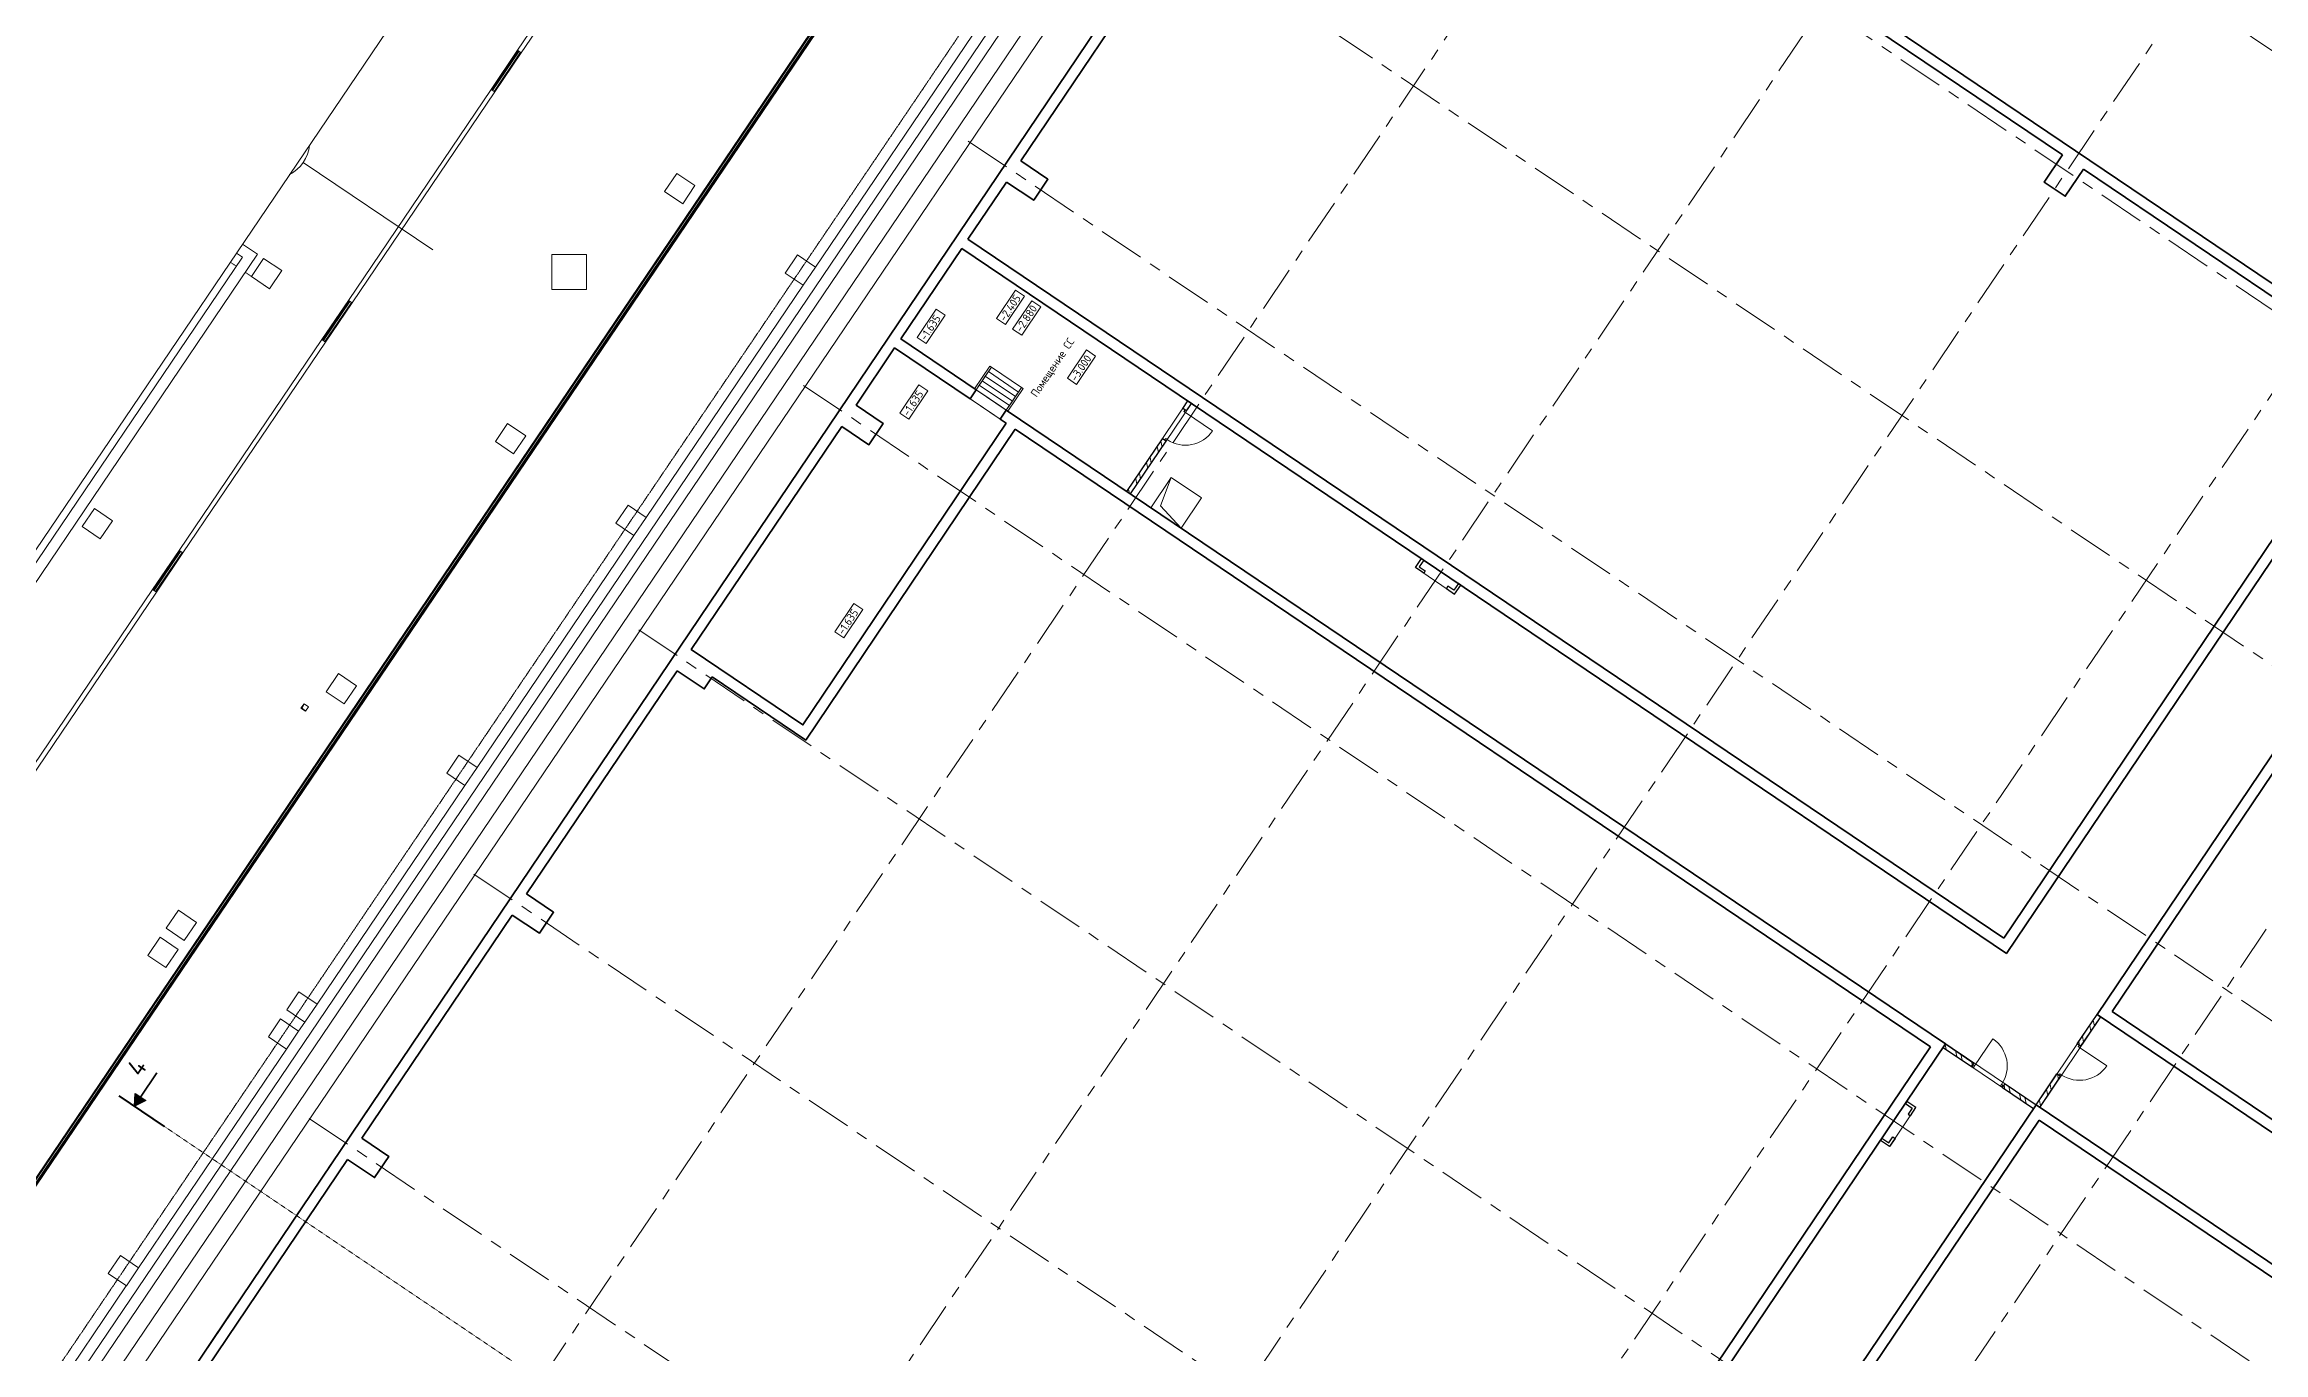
# Model space of a CAD drawing. Header units: millimetres. Extents: x -813692 to 807431, y 0 to 1813163.
# Drawn here: x 34238 to 95251, y 911334 to 947289 of the extents above; entities that cross this region are included whole.
import ezdxf

# ---------------------------------------------------------------- set-up
doc = ezdxf.new("R2010")
doc.units = ezdxf.units.MM
for name, pattern in [('__Линия сетки__ш12_5 п3_0 ш3_0 п3_0_', [21.5, 12.5, -3, 3, -3]), ('KRST_Штрих__ш0_5 п0_5_', [1.0584, 0.5292, -0.5292]), ('Линия сетки', [22.225, 12.7, -3.175, 3.175, -3.175])]:
    doc.linetypes.add(name, pattern=pattern)
for name, color, linetype, lineweight in [('A-ANNO-DIMS', 7, 'Continuous', 9), ('KR_0.2', 252, 'Continuous', 20), ('KR_0.35', 252, 'Continuous', 35), ('S-GRID', 252, 'Continuous', 9), ('АР_двери', 252, 'Continuous', 0), ('АР_кирпич120', 252, 'Continuous', 30), ('АР_кирпичные перегородки 120', 252, 'Continuous', 30), ('АР_монолит', 252, 'Continuous', 50), ('АР_Отметка на плане', 252, 'Continuous', 15), ('АР_Площади', 252, 'Continuous', 0), ('АР_тонкая линия', 252, 'Continuous', 5)]:
    doc.layers.add(name, color=color, linetype=linetype, lineweight=lineweight)
doc.layers.add('АР_названия помещений', color=252, linetype='Continuous', lineweight=5, plot=False)
doc.layers.add('АР_обшивка коробов', color=252, linetype='Continuous')
doc.layers.add('Ар_разрез секция В', color=252, linetype='Continuous')
doc.styles.add('GOST 2.304', font='')
doc.styles.add('ISOCPEUR_1', font='isocpeur.ttf', dxfattribs={"height": 200})
doc.styles.get('GOST 2.304').set_extended_font_data('GOST Common')
doc.dimstyles.new('М-200', dxfattribs={"dimtxt": 400, "dimasz": 160, "dimexe": 200, "dimexo": 400, "dimgap": 50, "dimtad": 1, "dimdec": 0, "dimzin": 0, "dimdsep": 46, "dimtxsty": 'GOST 2.304', "dimblk": 'ARCHTICK', "dimcen": 180, "dimdle": 200, "dimadec": 0, "dimazin": 0, "dimtfac": 1, "dimtdec": 0, "dimtmove": 1, "dimatfit": 0, "dimfxl": 1, "dimtolj": 1, "dimtzin": 0, "dimarcsym": 0})
pattern_1 = [(101, (-1241.95, 1181845.07), (-368.1102, -71.55337), []), (101, (-1143.1, 1181991.62), (-368.1102, -71.55337), [])]

# ---------------------------------------------------------------- blocks, each defined once
blk = doc.blocks.new('КР_подвал')
at = {"layer": 'KR_0.2', "ltscale": 200}
blk.add_lwpolyline([(297875, 153362), (298043, 153611), (297214, 154170), (297046, 153921)], close=True, dxfattribs=at)
at = {"layer": 'KR_0.35', "ltscale": 200}
for points in [[(251583, 91527), (307390, 174265), (377983, 126649), (322176, 43911)], [(298440, 160459), (302578, 166594)], [(320943, 164761), (327078, 160623)], [(327078, 160623), (326575, 159877), (327155, 159486), (327658, 160232)], [(296987, 158304), (298049, 159879)], [(298049, 159879), (298795, 159376), (299187, 159956), (298440, 160459)], [(327658, 160232), (333793, 156094)], [(295141, 155568), (296819, 158055)], [(325545, 138679), (296819, 158055)], [(325464, 139095), (296987, 158304)], [(293911, 153744), (294973, 155319)], [(297046, 153921), (294973, 155319)], [(297214, 154170), (295141, 155568)], [(335949, 154640), (325464, 139095)], [(336198, 154472), (325545, 138679)], [(297046, 153921), (297214, 154170)], [(289382, 147029), (292449, 144960), (298041, 153250)], [(289382, 147029), (293520, 153164)], [(293520, 153164), (294266, 152660), (294657, 153241), (293911, 153744)], [(297875, 153362), (298043, 153611)], [(298041, 153250), (297875, 153362)], [(323867, 136192), (298043, 153611)], [(289960, 146277), (292530, 144543), (298290, 153082)], [(323451, 136111), (298290, 153082)], [(338685, 152794), (328032, 137001)], [(338933, 152627), (328449, 137082)], [(284852, 140314), (288990, 146448)], [(288990, 146448), (289736, 145945), (289960, 146277)], [(280323, 133598), (284461, 139733)], [(284461, 139733), (285207, 139230), (285598, 139810), (284852, 140314)], [(352779, 120309), (328032, 137001)], [(352698, 120726), (328449, 137082)], [(323451, 136111), (284699, 78659)], [(323867, 136192), (284780, 78242)], [(326354, 134514), (283073, 70347)], [(351101, 117822), (326354, 134514)], [(326435, 134098), (283489, 70428)], [(350685, 117741), (326435, 134098)], [(275793, 126883), (279931, 133018)], [(279931, 133018), (280677, 132515), (281069, 133095), (280323, 133598)]]:
    blk.add_lwpolyline(points, dxfattribs=at)
blk = doc.blocks.new('_ArchTick')
at = {"color": 0, "linetype": 'ByBlock', "const_width": 0.15}
blk.add_lwpolyline([(-0.5, -0.5), (0.5, 0.5)], dxfattribs=at)
blk = doc.blocks.new('*D32')
at = {"layer": 'A-ANNO-DIMS', "color": 0, "lineweight": -2, "transparency": 16777216}
for p, q in [((-74081, -48815), (-73969, -48650)), ((-66976, -53125), (-74023, -48372)), ((-67366, -53345), (-67254, -53179))]:
    blk.add_line(p, q, dxfattribs=at)
at = {"layer": 'Defpoints', "color": 0, "lineweight": 30, "transparency": 16777216}
for p in [(-73857, -48484), (-73857, -48484), (-67142, -53013)]:
    blk.add_point(p, dxfattribs=at)
at = {"layer": 'A-ANNO-DIMS', "color": 0, "lineweight": -2, "transparency": 16777216, "xscale": 160, "yscale": 160, "zscale": 160}
for p, rotation in [((-73857, -48484), 145.9999990259534), ((-67142, -53013), 325.9999990259533)]:
    blk.add_blockref('_ArchTick', p, dxfattribs=dict(at, rotation=rotation))
at = {"layer": 'A-ANNO-DIMS', "color": 0, "transparency": 16777216, "insert": (-70360, -50541), "char_height": 400, "attachment_point": 5, "rotation": 326, "style": 'GOST 2.304'}
blk.add_mtext('\\A1;8100', dxfattribs=at)
blk = doc.blocks.new('Д-1000-ОП-П')
at = {"layer": 'АР_двери'}
for points in [[(-1699.5, -550), (-1699.5, 350)], [(-1699.5, -550), (-1749.5, -550), (-1749.5, -600), (-1699.5, -600), (-1699.5, -550)], [(-749.5, -550), (-799.5, -550), (-799.5, -600), (-749.5, -600), (-749.5, -550)]]:
    blk.add_lwpolyline(points, dxfattribs=at)
blk.add_arc((-1699.5, -550), 900, 0, 90, dxfattribs=at)
blk = doc.blocks.new('разрез 4-4')
at = {"layer": 'Ар_разрез секция В'}
h = blk.add_hatch(color=256, dxfattribs=at)
h.dxf.hatch_style = 1
h.paths.add_polyline_path([(2400, 867), (2110, 1063), (2085, 714)])
at = {"layer": 'Ар_разрез секция В', "lineweight": 35}
blk.add_lwpolyline([(2255, 965), (2702, 1628)], dxfattribs=at)
at = {"layer": 'Ар_разрез секция В', "lineweight": 40}
blk.add_lwpolyline([(2914, 154), (1671, 993)], dxfattribs=at)
at = {"layer": 'Ар_разрез секция В'}
blk.add_lwpolyline([(2400, 867), (2085, 714), (2110, 1063), (2400, 867)], dxfattribs=at)
at = {"layer": 'Ар_разрез секция В', "linetype": 'KRST_Штрих__ш0_5 п0_5_', "lineweight": 0, "ltscale": 10}
blk.add_lwpolyline([(2914, 154), (83908, -54477)], dxfattribs=at)
at = {"layer": 'Ар_разрез секция В', "insert": (2046, 1628), "char_height": 500, "width": 15970.09, "attachment_point": 4, "rotation": 56, "style": 'ISOCPEUR_1'}
blk.add_mtext('\\A1;4', dxfattribs=at)
blk = doc.blocks.new('Оси200')
at = {"layer": 'S-GRID', "linetype": 'Линия сетки', "ltscale": 100}
for p, q in [((-92818.9, -33139.6), (-152775.7, -122029.4)), ((-86103.7, -37669.1), (-146060.5, -126558.8)), ((-98298.7, -39117.8), (-20269.3, -91749.3)), ((-79388.5, -42198.6), (-139345.3, -131088.3)), ((-102828.1, -45833), (-24798.8, -98464.5)), ((-72673.3, -46728), (-132630.1, -135617.8)), ((-65958.1, -51257.5), (-125914.9, -140147.2)), ((-107357.6, -52548.2), (-29328.3, -105179.7)), ((-107357.6, -52548.2), (-29328.2, -105179.7)), ((-59242.8, -55787), (-119199.7, -144676.7)), ((-111887.1, -59263.4), (-33857.7, -111894.9)), ((-116416.5, -65978.6), (-38387.2, -118610.1)), ((-120946, -72693.8), (-42916.6, -125325.3)), ((-125475.4, -79409), (-47446.1, -132040.5))]:
    blk.add_line(p, q, dxfattribs=at)
at = {"layer": 'A-ANNO-DIMS'}
dim = blk.add_aligned_dim(p1=(-67142.3, -53013.2), p2=(-73857.5, -48483.7), distance=0, dimstyle='М-200', dxfattribs=at)
dim.commit()
dim.dimension.update_dxf_attribs({"geometry": '*D32', "text_midpoint": (-70360.1, -50541.2)})

msp = doc.modelspace()

# ---------------------------------------------------------------- hatches: boundary and pattern name
at = {"layer": 'АР_кирпичные перегородки 120', "lineweight": 0}
h = msp.add_hatch(dxfattribs=at)
h.set_pattern_fill('ANSI32', color=256, scale=1000, angle=56)
h.set_pattern_definition(pattern_1)
edge = h.paths.add_edge_path()
edge.add_line((65777.9, 937421), (65638.2, 937213.9))
edge.add_line((65638.2, 937213.9), (65538.7, 937281))
edge.add_line((65538.7, 937281), (65678.4, 937488.1))
edge.add_line((65678.4, 937488.1), (65777.9, 937421))
h = msp.add_hatch(dxfattribs=at)
h.set_pattern_fill('ANSI32', color=256, scale=1000, angle=56)
h.set_pattern_definition(pattern_1)
edge = h.paths.add_edge_path()
edge.add_line((64099.9, 934934.4), (64000.5, 935001.6))
edge.add_line((64000.5, 935001.6), (64979, 936452.3))
edge.add_line((64979, 936452.3), (65079, 936384.9))
edge.add_line((65079, 936384.9), (64100.3, 934933.9))
h = msp.add_hatch(dxfattribs=at)
h.set_pattern_fill('ANSI32', color=256, scale=1000, angle=56)
h.set_pattern_definition(pattern_1)
h.paths.add_polyline_path([(86508.6, 919819.3), (86441.5, 919719.9), (87220.8, 919194.2), (87287.9, 919293.7)])
h.paths.add_polyline_path([(88141.8, 918717.7), (88074.7, 918618.3), (88928.6, 918042.3), (88995.7, 918141.8)])
h.paths.add_polyline_path([(89668.5, 918924.6), (89570, 918993.2), (88995.7, 918141.8), (89095.2, 918074.7)])
h.paths.add_polyline_path([(90772.8, 920561.8), (90673.3, 920628.9), (90127, 919819), (90177.5, 919784.9), (90179.2, 919787.4), (90220.6, 919759.4), (90226.5, 919751.9)])

# ---------------------------------------------------------------- linework, layer by layer
at = {"layer": 'АР_кирпич120'}
for p, q in [((65538.7, 937281), (65678.6, 937488.2)), ((65638.2, 937213.9), (65778.1, 937421.1)), ((64000.5, 935001.6), (64979.3, 936452.1)), ((64099.9, 934934.4), (65078.8, 936385))]:
    msp.add_line(p, q, dxfattribs=at)
for points in [[(65638.2, 937213.9), (65538.7, 937281)], [(65078.8, 936385), (64979.3, 936452.1)]]:
    msp.add_lwpolyline(points, dxfattribs=at)
at = {"layer": 'АР_кирпичные перегородки 120', "color": 1}
for p, q in [((90127, 919819), (90673.3, 920628.9)), ((90226.5, 919751.9), (90772.8, 920561.8)), ((86441.5, 919719.9), (87220.8, 919194.2)), ((86508.6, 919819.3), (87287.9, 919293.7)), ((90226.5, 919751.9), (90126.8, 919819.1)), ((87220.8, 919194.2), (87287.9, 919293.7)), ((88995.7, 918141.8), (89570, 918993.2)), ((89095.2, 918074.7), (89668.5, 918924.6)), ((89668.5, 918924.6), (89570, 918993.2)), ((88074.7, 918618.3), (88141.8, 918717.7)), ((88074.7, 918618.3), (88928.6, 918042.3)), ((88141.8, 918717.7), (88995.7, 918141.8))]:
    msp.add_line(p, q, dxfattribs=at)
at = {"layer": 'АР_обшивка коробов', "lineweight": 30}
for points in [[(72160.9, 932753.7), (71932.9, 932907.5), (72100.8, 933156.3), (72163, 933114.4), (72037.1, 932927.8), (72202.9, 932816), (72160.9, 932753.7)], [(72782.5, 932334.4), (73010.5, 932180.7), (73178.3, 932429.5), (73116.1, 932471.4), (72990.3, 932284.9), (72824.5, 932396.7), (72782.5, 932334.4)], [(85538.2, 917844.3), (85691.9, 918072.3), (85443.1, 918240.1), (85401.2, 918178), (85587.7, 918052.1), (85475.9, 917886.3), (85538.2, 917844.3)], [(85118.9, 917222.7), (84965.1, 916994.7), (84716.3, 917162.6), (84758.2, 917224.8), (84944.8, 917098.9), (85056.6, 917264.8), (85118.9, 917222.7)]]:
    msp.add_lwpolyline(points, dxfattribs=at)
at = {"layer": 'АР_Отметка на плане'}
for points in [[(60412.3, 939756.4), (60937.8, 940535.4), (61185.9, 940368.1), (60660.4, 939589)], [(60858.4, 939464), (61383.9, 940243.1), (61632, 940075.7), (61106.5, 939296.7)], [(58232, 939232.5), (58757.5, 940011.5), (59005.6, 939844.2), (58480.1, 939065.1)], [(62366.9, 938112.2), (62892.3, 938891.2), (63140.5, 938723.9), (62615, 937944.8)], [(57754.9, 937155.8), (58280.3, 937934.8), (58528.5, 937767.5), (58003, 936988.4)], [(55967.5, 931147.6), (56492.9, 931926.7), (56741, 931759.4), (56215.6, 930980.3)]]:
    msp.add_lwpolyline(points, close=True, dxfattribs=at)
at = {"layer": 'АР_Площади', "ltscale": 0.5}
for points in [[(64000.5, 935001.6), (57782.7, 939195.6), (59460, 941682.5), (65678.6, 937488.2), (64000.9, 935001)], [(55090.2, 928587.3), (52022.8, 930656.3), (56160.9, 936791.1), (56906.9, 936287.9), (57298.4, 936868.2), (56552.4, 937371.6), (57614.8, 938946.6), (60682.2, 936877.6), (55090.4, 928587.4)], [(64099.9, 934934.4), (65777.4, 937421.4), (72100.8, 933156.3), (71932.9, 932907.5), (73010.5, 932180.7), (73178.3, 932429.4), (88186.2, 922306.4), (96217.2, 934212.9), (98704.4, 932535.3), (88995.9, 918141.9), (64099.9, 934934.4)], [(89095.3, 918074.8), (90772.8, 920561.8), (115320.4, 904004.2), (113643.1, 901517.1), (89095.2, 918074.7)], [(68610.5, 887919.4), (66123.4, 889597), (84716.6, 917162.4), (84965.1, 916994.7), (85691.9, 918072.3), (85443.4, 918240), (86441.6, 919719.8), (88928.6, 918042.3), (68610.5, 887919.4)]]:
    msp.add_lwpolyline(points, dxfattribs=at)
at = {"layer": 'АР_тонкая линия'}
for p, q in [((3541.9, 888386.5), (68530.8, 984425.9)), ((22114.2, 898390.5), (69877.2, 968973.7)), ((22124.6, 898383.5), (69880.6, 968956.4)), ((22134.9, 898376.5), (69883.9, 968939)), ((22093.5, 898404.5), (67628.8, 965695.6)), ((24384.1, 894741.4), (70712.4, 963204.5)), ((69585, 961003.1), (12347.9, 876419.2)), ((69718.9, 960308.8), (12762, 876139)), ((69852.8, 959614.5), (13176.1, 875858.7)), ((22031.4, 898446.5), (61640.1, 956979.5)), ((22041.7, 898439.5), (61657.4, 956982.8)), ((22052.1, 898432.5), (61674.8, 956986.2)), ((47246.6, 947128.7), (51169.6, 952926.1)), ((51273.1, 952856.1), (47350.1, 947058.7)), ((55435.9, 941164.5), (59751.3, 947541.6)), ((46518, 946052.1), (47246.6, 947128.7)), ((47256.9, 947121.7), (46528.3, 946045.1)), ((47267.3, 947114.7), (46538.7, 946038.1)), ((47288, 947100.7), (46559.4, 946024)), ((47329.4, 947072.7), (46600.8, 945996)), ((47339.7, 947065.7), (46611.2, 945989)), ((46621.5, 945982), (47350.1, 947058.7)), ((47350.1, 947058.7), (47246.6, 947128.7)), ((42595, 940254.7), (46518, 946052.1)), ((46621.5, 945982), (42698.5, 940184.6)), ((46621.5, 945982), (46518, 946052.1)), ((44913.1, 941638.1), (41357.2, 944044.3)), ((51626.2, 943742.5), (51289.9, 943245.5)), ((52123.1, 943406.2), (51626.2, 943742.5)), ((51786.9, 942909.3), (52123.1, 943406.2)), ((51289.9, 943245.5), (51786.9, 942909.3)), ((39684, 941439.7), (21077.5, 913943.5)), ((21157.9, 913526.9), (40100.6, 941520)), ((39518.3, 941551.8), (39684, 941439.7)), ((40100.6, 941520), (39686.5, 941800.2)), ((54939, 941500.7), (54602.7, 941003.8)), ((55435.9, 941164.5), (54939, 941500.7)), ((40266.2, 941407.9), (39929.9, 940911)), ((39929.9, 940911), (40426.8, 940574.7)), ((40763.1, 941071.7), (40266.2, 941407.9)), ((40426.8, 940574.7), (40763.1, 941071.7)), ((54602.7, 941003.8), (55099.7, 940667.5)), ((55099.7, 940667.5), (55435.9, 941164.5)), ((41866.4, 939178), (42595, 940254.7)), ((42605.3, 940247.7), (41876.7, 939171)), ((42615.7, 940240.7), (41887.1, 939164)), ((42636.4, 940226.7), (41907.8, 939150)), ((42698.5, 940184.6), (42595, 940254.7)), ((50784.3, 934290.4), (55099.7, 940667.5)), ((42677.8, 940198.6), (41949.2, 939122)), ((42688.1, 940191.6), (41959.6, 939115)), ((41969.9, 939108), (42698.5, 940184.6)), ((37943.3, 933380.6), (41866.4, 939178)), ((41969.9, 939108), (38046.9, 933310.6)), ((41969.9, 939108), (41866.4, 939178)), ((46974.6, 936868.4), (46638.3, 936371.5)), ((47471.5, 936532.1), (46974.6, 936868.4)), ((46638.3, 936371.5), (47135.3, 936035.2)), ((47135.3, 936035.2), (47471.5, 936532.1)), ((35614.6, 934533.9), (35278.3, 934037)), ((36111.5, 934197.6), (35614.6, 934533.9)), ((35775.2, 933700.7), (36111.5, 934197.6)), ((50287.4, 934626.7), (49951.1, 934129.7)), ((49951.1, 934129.7), (50448.1, 933793.5)), ((50784.3, 934290.4), (50287.4, 934626.7)), ((50448.1, 933793.5), (50784.3, 934290.4)), ((35278.3, 934037), (35775.2, 933700.7)), ((46132.7, 927416.4), (50448.1, 933793.5)), ((37214.8, 932304), (37943.3, 933380.6)), ((37953.7, 933373.6), (37225.1, 932297)), ((37964.1, 933366.6), (37235.5, 932290)), ((37984.8, 933352.6), (37256.2, 932275.9)), ((38026.2, 933324.6), (37297.6, 932247.9)), ((38036.5, 933317.6), (37308, 932240.9)), ((37318.3, 932233.9), (38046.9, 933310.6)), ((38046.9, 933310.6), (37943.3, 933380.6)), ((33291.7, 926506.6), (37214.8, 932304)), ((37318.3, 932233.9), (37214.8, 932304)), ((37318.3, 932233.9), (33395.3, 926436.5)), ((42323, 929994.4), (41986.7, 929497.4)), ((42819.9, 929658.1), (42323, 929994.4)), ((41986.7, 929497.4), (42483.7, 929161.2)), ((42483.7, 929161.2), (42819.9, 929658.1)), ((41376.7, 929167.7), (41292.6, 929043.4)), ((41376.7, 929167.7), (41292.6, 929043.4)), ((41292.6, 929043.4), (41416.8, 928959.4)), ((41292.6, 929043.4), (41416.8, 928959.4)), ((41376.7, 929167.7), (41327.3, 929050.1)), ((41327.3, 929050.1), (41376.7, 929167.7)), ((41327.3, 929050.1), (41416.8, 928959.4)), ((41416.8, 928959.4), (41327.3, 929050.1)), ((41500.9, 929083.6), (41376.7, 929167.7)), ((41500.9, 929083.6), (41376.7, 929167.7)), ((41416.8, 928959.4), (41500.9, 929083.6)), ((41416.8, 928959.4), (41500.9, 929083.6)), ((45635.8, 927752.6), (45299.5, 927255.7)), ((46132.7, 927416.4), (45635.8, 927752.6)), ((45796.4, 926919.4), (46132.7, 927416.4)), ((41733.3, 920915), (45796.4, 926919.4)), ((45299.5, 927255.7), (45796.4, 926919.4)), ((37587.3, 922996.1), (37923.6, 923493)), ((37923.6, 923493), (38420.5, 923156.7)), ((38420.5, 923156.7), (38084.2, 922659.8)), ((37419.2, 922747.6), (37082.9, 922250.7)), ((37916.1, 922411.4), (37419.2, 922747.6)), ((38084.2, 922659.8), (37587.3, 922996.1)), ((37082.9, 922250.7), (37579.9, 921914.4)), ((37579.9, 921914.4), (37916.1, 922411.4)), ((40900.1, 920754.3), (41236.4, 921251.3)), ((41397, 920418.1), (40900.1, 920754.3)), ((41236.4, 921251.3), (41733.3, 920915)), ((41733.3, 920915), (41397, 920418.1)), ((40732, 920505.9), (40395.7, 920009)), ((41228.9, 920169.6), (40732, 920505.9)), ((40892.6, 919672.7), (41228.9, 920169.6)), ((41228.9, 920169.6), (41397, 920418.1)), ((36829.5, 913668.3), (40892.6, 919672.7)), ((40395.7, 920009), (40892.6, 919672.7)), ((36332.6, 914004.5), (35996.3, 913507.6)), ((36829.5, 913668.3), (36332.6, 914004.5)), ((35996.3, 913507.6), (36493.2, 913171.3)), ((36493.2, 913171.3), (36829.5, 913668.3)), ((32177.9, 906794.2), (36490, 913166.6))]:
    msp.add_line(p, q, dxfattribs=at)
at = {"layer": 'АР_тонкая линия', "linetype": '__Линия сетки__ш12_5 п3_0 ш3_0 п3_0_'}
msp.add_line((11563, 876865.2), (79118, 976696.7), dxfattribs=at)
at = {"layer": 'АР_тонкая линия', "linetype": 'KRST_Штрих__ш0_5 п0_5_'}
for p, q in [((39350.2, 941303.3), (39515.8, 941191.2)), ((39764.3, 941023.1), (40426.8, 940574.7))]:
    msp.add_line(p, q, dxfattribs=at)
at = {"layer": 'АР_тонкая линия', "ltscale": 0.5}
for p, q in [((64920.4, 934605.6), (65219.9, 935384.1)), ((65489.8, 933995.9), (64920.4, 934605.6))]:
    msp.add_line(p, q, dxfattribs=at)
for points in [[(48190.6, 941511.8), (49145.6, 941511.8), (49145.6, 940556.8), (48190.6, 940556.8)], [(64660.7, 934555.1), (65219.9, 935384.1), (66049, 934824.9), (65489.8, 933995.9)]]:
    msp.add_lwpolyline(points, close=True, dxfattribs=at)
at = {"layer": 'АР_тонкая линия'}
for points in [[(59813.8, 937825.5), (60233.2, 938447.3), (60274.6, 938419.3), (59855.2, 937797.5), (59813.8, 937825.5)], [(61103.2, 937859.4), (60274.2, 938418.6), (60190.3, 938294.3), (61019.3, 937735.1), (61103.2, 937859.4)], [(60768, 937362.5), (59939, 937921.7), (59855.1, 937797.4), (60684.1, 937238.2), (60768, 937362.5)], [(60851.8, 937486.7), (60022.8, 938045.9), (59938.9, 937921.5), (60767.9, 937362.4), (60851.8, 937486.7)], [(60935.6, 937610.9), (60106.5, 938170.1), (60022.6, 938045.7), (60851.7, 937486.5), (60935.6, 937610.9)], [(61019.3, 937735.1), (60190.3, 938294.3), (60106.4, 938169.9), (60935.4, 937610.7), (61019.3, 937735.1)], [(60684.3, 937238.3), (61103.7, 937860.1), (61145.1, 937832.2), (60725.7, 937210.4), (60684.3, 937238.3)]]:
    msp.add_lwpolyline(points, dxfattribs=at)
msp.add_arc((40529, 944604.7), 1000, 296.830154, 354.998155, dxfattribs=at)

# ---------------------------------------------------------------- block references
at = {"layer": 'A-ANNO-DIMS', "color": 18, "lineweight": 0, "true_color": 0x000000}
msp.add_blockref('Оси200', (166995, 997181.2), dxfattribs=at)
at = {"layer": 'АР_двери', "color": 0, "rotation": 235.9995380603136}
msp.add_blockref('Д-1000-ОП-П', (65115.9, 935455.9), dxfattribs=at)
at = {"layer": 'АР_двери'}
for p, rotation in [((89015.3, 918706.2), 325.5987466018594), ((89696.6, 918001.9), 235.9457492891075)]:
    msp.add_blockref('Д-1000-ОП-П', p, dxfattribs=dict(at, rotation=rotation))
at = {"layer": 'АР_монолит'}
msp.add_blockref('КР_подвал', (-237358.6, 783627.7), dxfattribs=at)
at = {"layer": 'Ар_разрез секция В'}
msp.add_blockref('разрез 4-4', (34626.8, 917393.8), dxfattribs=at)

# ---------------------------------------------------------------- texts
at = {"layer": 'АР_названия помещений', "insert": (62619.1, 939094.5), "char_height": 220, "attachment_point": 9, "rotation": 55.999997, "style": 'GOST 2.304'}
msp.add_mtext('{\\C1;Помещение СС}', dxfattribs=at)
at = {"layer": 'АР_Отметка на плане', "char_height": 220, "attachment_point": 7, "rotation": 56, "style": 'GOST 2.304'}
for s, insert in [('-2.405', (60649.6, 939651.5)), ('-1.635', (58469.3, 939127.6)), ('-2.880', (61095.7, 939359.2)), ('-3.000', (62604.2, 938007.3)), ('-1.635', (57992.2, 937050.9)), ('-1.635', (56204.8, 931042.8))]:
    msp.add_mtext(s, dxfattribs=dict(at, insert=insert))

doc.saveas('drawing.dxf')
